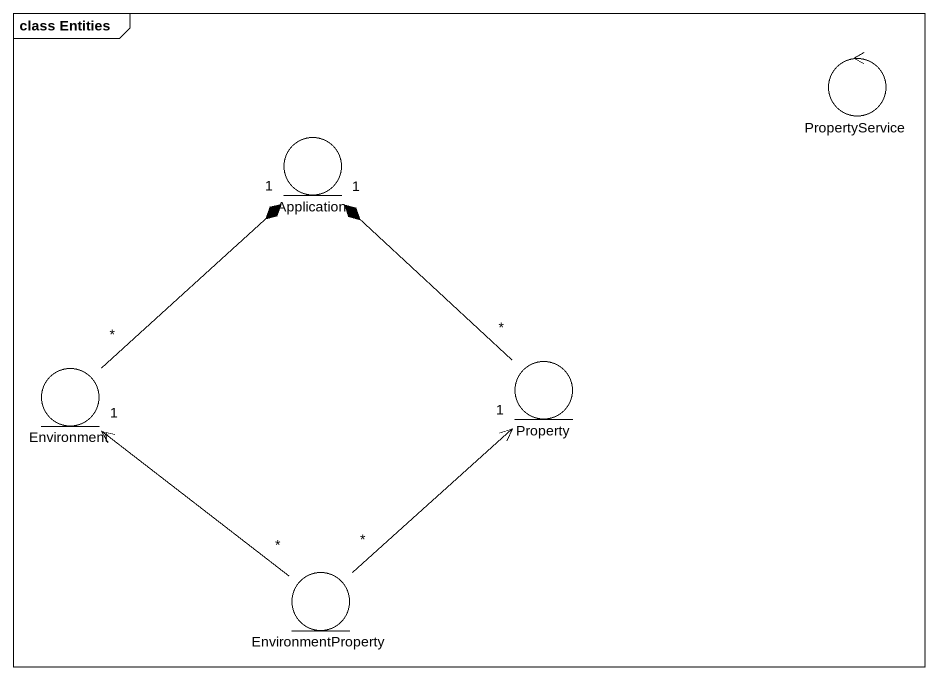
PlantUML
@startuml
mainframe class Entities
control PropertyService
entity Application
entity Environment
entity Property
entity EnvironmentProperty
Environment "*" -up-* "1" Application
Property "*" -up-* "1" Application
EnvironmentProperty "*" -up-> "1" Environment
EnvironmentProperty "*" -up-> "1" Property
@enduml
